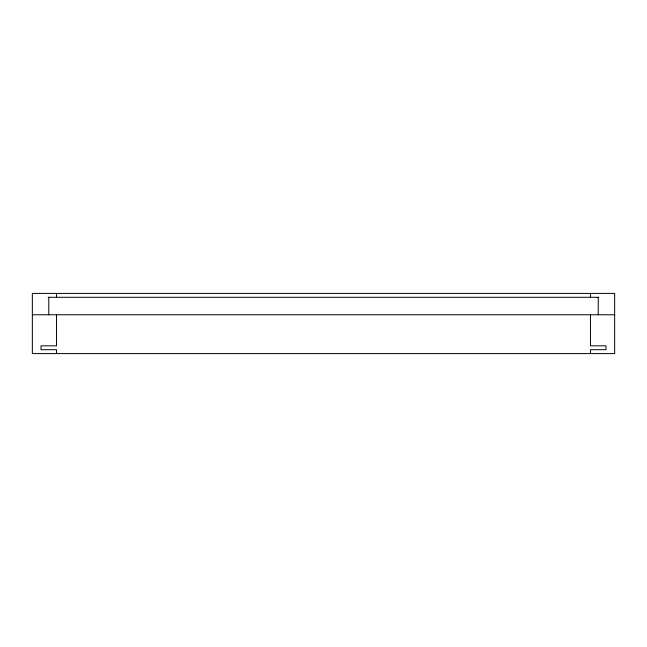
<?xml version="1.0" encoding="UTF-8"?>
<svg xmlns="http://www.w3.org/2000/svg" width="647" height="647" viewBox="0 0 647 647"><rect width="100%" height="100%" fill="white"/><g stroke="black" fill="none" stroke-linecap="round" stroke-linejoin="round"><path stroke-width="0.97" d="M48.161 297.296L598.839 297.296M32.35 314.765L614.65 314.765M598.232 297.296L598.232 314.765M590.468 293.414L590.468 297.296M590.468 314.765L590.468 345.822L605.996 345.822L605.996 349.703L590.468 349.703L590.468 353.585M56.532 293.414L56.532 297.296M56.532 314.765L56.532 345.822L41.004 345.822L41.004 349.703L56.532 349.703L56.532 353.585M48.768 297.296L48.768 314.765M614.65 293.414L32.35 293.414L32.35 353.585L614.65 353.585L614.65 293.414"/></g></svg>
